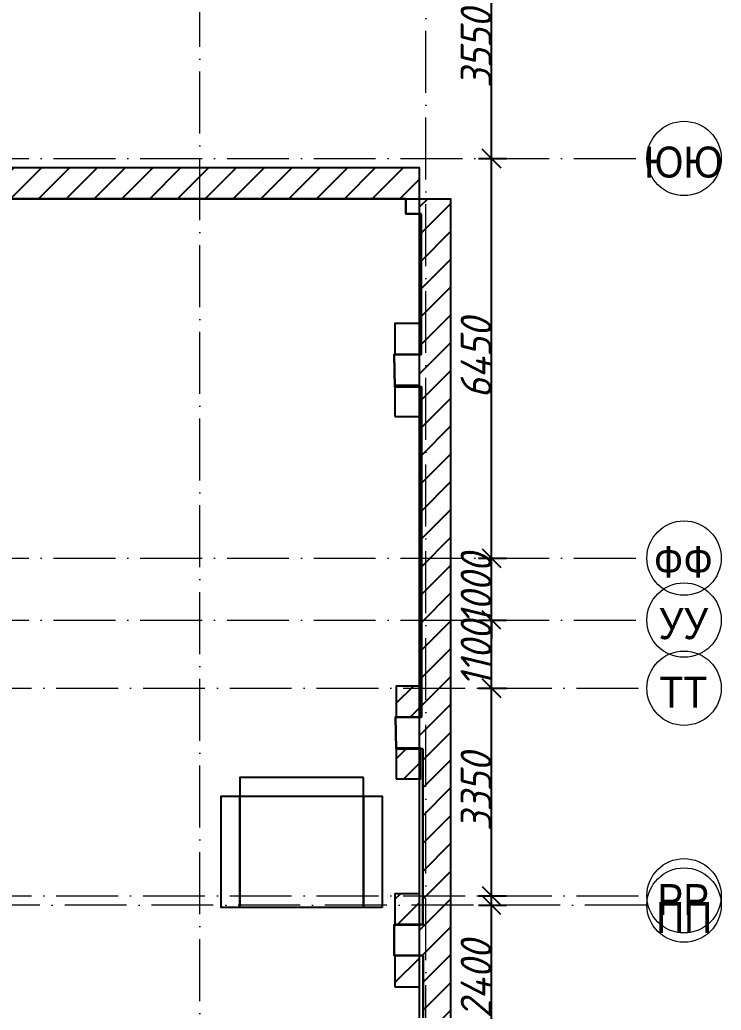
# Model space of a CAD drawing. Header units: millimetres. Extents: x 6277 to 253996, y -115614 to 184496.
# Drawn here: x 129027 to 140352, y 103209 to 119193 of the extents above; entities that cross this region are included whole.
import ezdxf

# ---------------------------------------------------------------- set-up
doc = ezdxf.new("R2010")
doc.units = ezdxf.units.MM
doc.linetypes.add('50_200_ШТРИХ_1Т_ш5_п1_п1_', pattern=[1400, 1000, -200, 0, -200])
doc.layers.add('A-ANNO-DIMS', color=7, linetype='Continuous', lineweight=9)
for name, color, linetype, lineweight, true_color in [('Оси-1', 7, 'Continuous', 20, 0xaaaaaa), ('Оси-2', 7, 'Continuous', 9, 0xaaaaaa), ('Оси-3', 7, '50_200_ШТРИХ_1Т_ш5_п1_п1_', 9, 0xaaaaaa)]:
    doc.layers.add(name, color=color, linetype=linetype, lineweight=lineweight, true_color=true_color)
doc.styles.add('Arial', font='arial.ttf', dxfattribs={"width": 0.9, "height": 500})
doc.styles.add('ISOCPEUR_I_1', font='isocpeui.ttf', dxfattribs={"width": 0.9, "height": 500})
doc.dimstyles.new('ISO-2_5_0_9К_БОЛЬШОЙ', dxfattribs={"dimscale": 304.8, "dimtxt": 497.990588, "dimasz": 0.984252, "dimexe": 0.787402, "dimexo": 0, "dimgap": 0, "dimtad": 1, "dimdec": 0, "dimzin": 0, "dimdsep": 46, "dimtxsty": 'ISOCPEUR_I_1', "dimblk1": 'OBLIQUE', "dimblk2": 'OBLIQUE', "dimsah": 1, "dimcen": 0.09, "dimdle": 0.787402, "dimazin": 0, "dimtfac": 1, "dimtdec": 4, "dimtix": 1, "dimtmove": 0, "dimatfit": 3, "dimfxl": 1, "dimtvp": 1, "dimtolj": 1, "dimtzin": 0, "dimarcsym": 2})

# ---------------------------------------------------------------- blocks, each defined once
blk = doc.blocks.new('Ось сетки - Круг_Ø6_00__ISO-2_5_0_9K_-17386508-АИ_План этажа_Стены_3')
at = {"layer": 'Оси-1'}
blk.add_circle((0, 0), 3, dxfattribs=at)
blk = doc.blocks.new('_Oblique')
at = {"color": 0, "linetype": 'ByBlock', "lineweight": -2}
blk.add_line((-0.5, -0.5), (0.5, 0.5), dxfattribs=at)
blk = doc.blocks.new('*D35')
at = {"layer": 'A-ANNO-DIMS', "color": 0, "lineweight": -2, "transparency": 16777216}
for p, q in [((45551, 102266), (45551, 105146)), ((45339, 104906), (45791, 104906)), ((45339, 102506), (45791, 102506))]:
    blk.add_line(p, q, dxfattribs=at)
at = {"layer": 'Defpoints', "color": 0, "transparency": 16777216}
for p in [(45339, 104906), (45551, 104906), (45339, 102506)]:
    blk.add_point(p, dxfattribs=at)
at = {"layer": 'A-ANNO-DIMS', "color": 0, "lineweight": -2, "transparency": 16777216, "xscale": 300, "yscale": 300, "zscale": 300}
for p, rotation in [((45551, 104906), 90), ((45551, 102506), 270)]:
    blk.add_blockref('_Oblique', p, dxfattribs=dict(at, rotation=rotation))
at = {"layer": 'A-ANNO-DIMS', "color": 0, "transparency": 16777216, "insert": (45301, 103706), "char_height": 500, "width": 1562.92, "attachment_point": 5, "rotation": 90, "style": 'ISOCPEUR_I_1'}
blk.add_mtext('\\A1;2400', dxfattribs=at)
blk = doc.blocks.new('*D36')
at = {"layer": 'A-ANNO-DIMS', "color": 0, "lineweight": -2, "transparency": 16777216}
for p, q in [((45551, 104816), (45551, 108646)), ((45339, 108406), (45791, 108406)), ((45339, 105056), (45791, 105056))]:
    blk.add_line(p, q, dxfattribs=at)
at = {"layer": 'Defpoints', "color": 0, "transparency": 16777216}
for p in [(45339, 108406), (45551, 108406), (45339, 105056)]:
    blk.add_point(p, dxfattribs=at)
at = {"layer": 'A-ANNO-DIMS', "color": 0, "lineweight": -2, "transparency": 16777216, "xscale": 300, "yscale": 300, "zscale": 300}
for p, rotation in [((45551, 108406), 90), ((45551, 105056), 270)]:
    blk.add_blockref('_Oblique', p, dxfattribs=dict(at, rotation=rotation))
at = {"layer": 'A-ANNO-DIMS', "color": 0, "transparency": 16777216, "insert": (45301, 106731), "char_height": 500, "width": 1516.96, "attachment_point": 5, "rotation": 90, "style": 'ISOCPEUR_I_1'}
blk.add_mtext('\\A1;3350', dxfattribs=at)
blk = doc.blocks.new('*D37')
at = {"layer": 'A-ANNO-DIMS', "color": 0, "lineweight": -2, "transparency": 16777216}
for p, q in [((45551, 108166), (45551, 109746)), ((45339, 109506), (45791, 109506)), ((45339, 108406), (45791, 108406))]:
    blk.add_line(p, q, dxfattribs=at)
at = {"layer": 'Defpoints', "color": 0, "transparency": 16777216}
for p in [(45339, 109506), (45551, 109506), (45339, 108406)]:
    blk.add_point(p, dxfattribs=at)
at = {"layer": 'A-ANNO-DIMS', "color": 0, "lineweight": -2, "transparency": 16777216, "xscale": 300, "yscale": 300, "zscale": 300}
for p, rotation in [((45551, 109506), 90), ((45551, 108406), 270)]:
    blk.add_blockref('_Oblique', p, dxfattribs=dict(at, rotation=rotation))
at = {"layer": 'A-ANNO-DIMS', "color": 0, "transparency": 16777216, "insert": (45301, 108956), "char_height": 500, "width": 1287.11, "attachment_point": 5, "rotation": 90, "style": 'ISOCPEUR_I_1'}
blk.add_mtext('\\A1;1100', dxfattribs=at)
blk = doc.blocks.new('*D38')
at = {"layer": 'A-ANNO-DIMS', "color": 0, "lineweight": -2, "transparency": 16777216}
for p, q in [((45551, 110506), (45551, 110806)), ((45339, 110506), (45791, 110506)), ((45551, 109506), (45551, 110506)), ((45339, 109506), (45791, 109506)), ((45551, 109506), (45551, 109206))]:
    blk.add_line(p, q, dxfattribs=at)
at = {"layer": 'Defpoints', "color": 0, "transparency": 16777216}
for p in [(45339, 110506), (45551, 110506), (45339, 109506)]:
    blk.add_point(p, dxfattribs=at)
at = {"layer": 'A-ANNO-DIMS', "color": 0, "lineweight": -2, "transparency": 16777216, "xscale": 300, "yscale": 300, "zscale": 300}
for p, rotation in [((45551, 110506), 270), ((45551, 109506), 90)]:
    blk.add_blockref('_Oblique', p, dxfattribs=dict(at, rotation=rotation))
at = {"layer": 'A-ANNO-DIMS', "color": 0, "transparency": 16777216, "insert": (45301, 110006), "char_height": 500, "width": 1402.04, "attachment_point": 5, "rotation": 90, "style": 'ISOCPEUR_I_1'}
blk.add_mtext('\\A1;1000', dxfattribs=at)
blk = doc.blocks.new('*D39')
at = {"layer": 'A-ANNO-DIMS', "color": 0, "lineweight": -2, "transparency": 16777216}
for p, q in [((45551, 110266), (45551, 117195)), ((45339, 116955), (45791, 116955)), ((45339, 110506), (45791, 110506))]:
    blk.add_line(p, q, dxfattribs=at)
at = {"layer": 'Defpoints', "color": 0, "transparency": 16777216}
for p in [(45339, 116955), (45551, 116955), (45339, 110506)]:
    blk.add_point(p, dxfattribs=at)
at = {"layer": 'A-ANNO-DIMS', "color": 0, "lineweight": -2, "transparency": 16777216, "xscale": 300, "yscale": 300, "zscale": 300}
for p, rotation in [((45551, 116955), 90), ((45551, 110506), 270)]:
    blk.add_blockref('_Oblique', p, dxfattribs=dict(at, rotation=rotation))
at = {"layer": 'A-ANNO-DIMS', "color": 0, "transparency": 16777216, "insert": (45301, 113731), "char_height": 500, "width": 1562.92, "attachment_point": 5, "rotation": 90, "style": 'ISOCPEUR_I_1'}
blk.add_mtext('\\A1;6450', dxfattribs=at)
blk = doc.blocks.new('*D40')
at = {"layer": 'A-ANNO-DIMS', "color": 0, "lineweight": -2, "transparency": 16777216}
for p, q in [((45551, 116715), (45551, 120746)), ((45339, 120506), (45791, 120506)), ((45339, 116955), (45791, 116955))]:
    blk.add_line(p, q, dxfattribs=at)
at = {"layer": 'Defpoints', "color": 0, "transparency": 16777216}
for p in [(45339, 120506), (45551, 120506), (45339, 116955)]:
    blk.add_point(p, dxfattribs=at)
at = {"layer": 'A-ANNO-DIMS', "color": 0, "lineweight": -2, "transparency": 16777216, "xscale": 300, "yscale": 300, "zscale": 300}
for p, rotation in [((45551, 120506), 90), ((45551, 116955), 270)]:
    blk.add_blockref('_Oblique', p, dxfattribs=dict(at, rotation=rotation))
at = {"layer": 'A-ANNO-DIMS', "color": 0, "transparency": 16777216, "insert": (45301, 118731), "char_height": 500, "width": 1516.96, "attachment_point": 5, "rotation": 90, "style": 'ISOCPEUR_I_1'}
blk.add_mtext('\\A1;3550', dxfattribs=at)
blk = doc.blocks.new('osi')
at = {"layer": 'Оси-3'}
for p, q in [((40840.8, 82355.8), (40840.8, 126205.7)), ((44490.8, 83013.9), (44490.8, 126205.7)), ((6276.8, 116955.5), (48058.7, 116955.5)), ((6276.8, 110505.8), (48058.7, 110505.8)), ((6276.8, 109505.8), (48058.7, 109505.8)), ((25922, 108405.8), (48058.7, 108405.8)), ((25922, 105055.8), (48058.7, 105055.8)), ((48058.7, 104905.8), (6276.8, 104905.8))]:
    blk.add_line(p, q, dxfattribs=at)
at = {"layer": 'Оси-1', "xscale": 199.9999999999999, "yscale": 199.9999999999999, "zscale": 199.9999999999999}
for p, rotation in [((48658.7, 116955.5), 269.9999999999995), ((48658.7, 110505.8), 269.9999999999995), ((48658.7, 109505.8), 269.9999999999995), ((48658.7, 108405.8), 269.9999999999995), ((48658.7, 105055.8), 269.9999999999995), ((48658.7, 104905.8), 89.99999999999982)]:
    blk.add_blockref('Ось сетки - Круг_Ø6_00__ISO-2_5_0_9K_-17386508-АИ_План этажа_Стены_3', p, dxfattribs=dict(at, rotation=rotation))
at = {"layer": 'Оси-2', "char_height": 500, "attachment_point": 5, "line_spacing_factor": 0.936439, "style": 'Arial'}
for s, insert, width in [('\\pxqc,t4.572,9.144,13.716,18.288,22.86,27.432,32.004,36.576,41.148,45.72,50.292,54.864,59.436,64.008,68.58,73.152,77.724,82.296,86.868,91.44,96.012,100.584,105.156,109.728,114.3,118.872,123.444,128.016,132.588,137.16,141.732,146.304;{ЮЮ}', (48648.2, 116893.7), 1297.8), ('\\pxqc,t4.572,9.144,13.716,18.288,22.86,27.432,32.004,36.576,41.148,45.72,50.292,54.864,59.436,64.008,68.58,73.152,77.724,82.296,86.868,91.44,96.012,100.584,105.156,109.728,114.3,118.872,123.444,128.016,132.588,137.16,141.732,146.304;{ФФ}', (48647.3, 110444), 964.8), ('\\pxqc,t4.572,9.144,13.716,18.288,22.86,27.432,32.004,36.576,41.148,45.72,50.292,54.864,59.436,64.008,68.58,73.152,77.724,82.296,86.868,91.44,96.012,100.584,105.156,109.728,114.3,118.872,123.444,128.016,132.588,137.16,141.732,146.304;{УУ}', (48647.3, 109444), 822.6), ('\\pxqc,t4.572,9.144,13.716,18.288,22.86,27.432,32.004,36.576,41.148,45.72,50.292,54.864,59.436,64.008,68.58,73.152,77.724,82.296,86.868,91.44,96.012,100.584,105.156,109.728,114.3,118.872,123.444,128.016,132.588,137.16,141.732,146.304;{ТТ}', (48648.2, 108344), 797.4), ('\\pxqc,t4.572,9.144,13.716,18.288,22.86,27.432,32.004,36.576,41.148,45.72,50.292,54.864,59.436,64.008,68.58,73.152,77.724,82.296,86.868,91.44,96.012,100.584,105.156,109.728,114.3,118.872,123.444,128.016,132.588,137.16,141.732,146.304;{РР}', (48647.3, 104994), 846), ('\\pxqc,t4.572,9.144,13.716,18.288,22.86,27.432,32.004,36.576,41.148,45.72,50.292,54.864,59.436,64.008,68.58,73.152,77.724,82.296,86.868,91.44,96.012,100.584,105.156,109.728,114.3,118.872,123.444,128.016,132.588,137.16,141.732,146.304;{ПП}', (48658.5, 104702.9), 916.2)]:
    blk.add_mtext(s, dxfattribs=dict(at, insert=insert, width=width))
at = {"layer": 'A-ANNO-DIMS'}
for base, p1, p2, override, picture, middle in [((45551.2, 120505.8), (45339.1, 116955.5), (45339.1, 120505.8), {"dimpost": '<>', "dimfxl": 3550.347485}, '*D40', (45301.2, 118730.6)), ((45551.2, 116955.5), (45339.1, 110505.8), (45339.1, 116955.5), {"dimpost": '<>', "dimfxl": 6449.652515}, '*D39', (45301.2, 113730.6)), ((45551.2, 110505.8), (45339.1, 109505.8), (45339.1, 110505.8), {"dimpost": '<>', "dimfxl": 1000}, '*D38', (45301.2, 110005.8)), ((45551.2, 109505.8), (45339.1, 108405.8), (45339.1, 109505.8), {"dimpost": '<>', "dimfxl": 1100}, '*D37', (45301.2, 108955.8)), ((45551.2, 108405.8), (45339.1, 105055.8), (45339.1, 108405.8), {"dimpost": '<>', "dimfxl": 3350}, '*D36', (45301.2, 106730.8)), ((45551.2, 104905.8), (45339.1, 102505.8), (45339.1, 104905.8), {"dimpost": '<>', "dimfxl": 2400}, '*D35', (45301.2, 103705.8))]:
    dim = blk.add_linear_dim(base=base, p1=p1, p2=p2, angle=90, dimstyle='ISO-2_5_0_9К_БОЛЬШОЙ', override=override, dxfattribs=at)
    dim.commit()
    dim.dimension.update_dxf_attribs({"geometry": picture, "text_midpoint": middle})

msp = doc.modelspace()

# ---------------------------------------------------------------- hatches: boundary and pattern name
at = {"true_color": 0xf8991e}
h = msp.add_hatch(dxfattribs=at)
h.set_pattern_fill('ANSI31', color=30, scale=100)
h.paths.add_polyline_path([(135481.1, 96340.4), (135084.7, 96340.4), (135084.7, 95840.4), (135481.1, 95840.4)])
h.paths.add_polyline_path([(135481.1, 95340.4), (135084.7, 95340.4), (135084.7, 94840.4), (135481.1, 94840.4)])
h.paths.add_polyline_path([(135981.1, 116306.4), (135481.1, 116306.4), (135481.1, 116061.4), (135506, 116061.4), (135506, 113790.4), (135481.1, 113790.4), (135481.1, 113271.7), (135511.6, 113271.7), (135511.6, 107940.4), (135481.1, 107940.4), (135481.1, 107426.4), (135533.7, 107426.4), (135533.7, 104590.4), (135481.1, 104590.4), (135481.1, 104090.4), (135538.7, 104090.4), (135538.7, 99360.4), (135541.1, 99360.4), (135541.1, 98860.4), (135481.1, 98860.4), (135481.1, 98371.4), (135539.7, 98371.4), (135541.1, 98360.4), (135541.1, 97860.4), (135539.7, 95840.4), (135481.1, 95840.4), (135481.1, 95340.4), (135541.6, 95340.4), (135546.2, 90781.4), (135981.1, 90781.4)])
h.paths.add_polyline_path([(135481.1, 98360.4), (135144.7, 98360.4), (135144.7, 97860.4), (135481.1, 97860.4)])
h.paths.add_polyline_path([(135481.1, 99360.4), (135144.7, 99360.4), (135144.7, 98860.4), (135481.1, 98860.4)])
h.paths.add_polyline_path([(128564.8, 95337.8), (127864.8, 95337.8), (127864.8, 94837.8), (128564.8, 94837.8)])
h.paths.add_polyline_path([(127864.8, 95837.8), (127364.8, 95837.8), (127364.8, 95337.8), (127864.8, 95337.8)])
h.paths.add_polyline_path([(128564.8, 96337.8), (127864.8, 96337.8), (127864.8, 95837.8), (128564.8, 95837.8)])
h.paths.add_polyline_path([(128564.8, 98337.8), (127864.8, 98337.8), (127864.8, 97843.9), (128564.8, 97843.9)])
h.paths.add_polyline_path([(127864.8, 98843.9), (127364.8, 98843.9), (127364.8, 98343.9), (127864.8, 98343.9)])
h.paths.add_polyline_path([(128564.8, 99343.9), (127864.8, 99343.9), (127864.8, 98843.9), (128564.8, 98843.9)])
h.paths.add_polyline_path([(123910.6, 98752.4), (123210.6, 98752.4), (123210.6, 98292.4), (123910.6, 98292.4)])
h.paths.add_polyline_path([(124410.6, 98252.4), (123950.6, 98252.4), (123950.6, 97752.4), (124410.6, 97752.4)])
h.paths.add_polyline_path([(123910.6, 97672.4), (123210.6, 97672.4), (123210.6, 97252.4), (123910.6, 97252.4)])
h.paths.add_polyline_path([(123890.6, 95232.4), (123190.6, 95232.4), (123190.6, 94792.4), (123890.6, 94792.4)])
h.paths.add_polyline_path([(124390.6, 94732.4), (123950.6, 94732.4), (123950.6, 94232.4), (124390.6, 94232.4)])
h.paths.add_polyline_path([(123890.6, 94172.4), (123190.6, 94172.4), (123190.6, 93732.4), (123890.6, 93732.4)])
h.paths.add_polyline_path([(135541.1, 90781.4), (127190.7, 90781.4), (127190.7, 90281.4), (135541.1, 90281.4)])
h.paths.add_polyline_path([(127190.7, 90189.4), (126890.7, 90189.4), (126890.7, 89597.4), (127190.7, 89597.4)])
h.paths.add_polyline_path([(127190.7, 89597.4), (120231.1, 89597.4), (120231.1, 89097.4), (127190.7, 89097.4)])
h.paths.add_polyline_path([(120731.1, 98305.8), (120241.9, 98305.8), (120241.9, 97805.8), (120231.1, 89597.4), (120731.1, 89597.4)])
h.paths.add_polyline_path([(120231.1, 98305.8), (109471.9, 98305.8), (109471.9, 97805.8), (120231.1, 97805.8)])
h.paths.add_polyline_path([(109287, 102046.4), (108787, 102046.4), (108787, 98305.8), (109287, 98305.8)])
h.paths.add_polyline_path([(112078.1, 102425.4), (112079.1, 102546.4), (109287, 102546.4), (109287, 102046.4), (112078.1, 102046.4)])
h.paths.add_polyline_path([(111918, 101911.9), (111418, 101911.9), (111418, 101380.4), (111918, 101380.4)])
h.paths.add_polyline_path([(112620.1, 101368.4), (111918, 101368.4), (111918, 100868.4), (112620.1, 100868.4)])
h.paths.add_polyline_path([(112638, 102425.4), (112096, 102425.4), (112096, 102046.4), (112078.1, 102046.4), (112078.1, 101925.4), (112638, 101925.4)])
h.paths.add_polyline_path([(118292.9, 100605.4), (116987.9, 100605.4), (116987.9, 100105.4), (118292.9, 100105.4)])
h.paths.add_polyline_path([(118292.9, 102545.4), (116987.9, 102545.4), (116987.9, 102045.4), (118292.9, 102045.4)])
h.paths.add_polyline_path([(119245, 115030.4), (117946, 115030), (117946, 114780), (117946.8, 114530.4), (119245, 114530.4)])
h.paths.add_polyline_path([(112096, 110156.4), (111596, 110156.4), (111596, 102546.4), (112096, 102546.4)])
h.paths.add_polyline_path([(112638, 104678.4), (112096, 104678.4), (112096, 104178.4), (112638, 104178.4)])
h.paths.add_polyline_path([(112655.8, 105735.4), (112096, 105735.4), (112096, 105235.4), (112655.8, 105235.4)])
h.paths.add_polyline_path([(118174.8, 104618), (117414.8, 104618), (117414.8, 104118), (118174.8, 104118)])
h.paths.add_polyline_path([(118174.8, 105730), (117414.8, 105730), (117414.8, 105238), (118174.8, 105238)])
h.paths.add_polyline_path([(123862.9, 100122.9), (122751.4, 100122.9), (122751.4, 99622.9), (123862.9, 99622.9)])
h.paths.add_polyline_path([(122751.4, 101485.4), (122251.4, 101485.4), (122251.4, 100182.9), (122751.4, 100182.9)])
h.paths.add_polyline_path([(123862.9, 102505.4), (122751.4, 102505.4), (122751.4, 102065.4), (123162.9, 102065.4), (123162.9, 102045.4), (123862.9, 102045.4)])
h.paths.add_polyline_path([(126010.6, 103812.4), (124657.2, 103812.4), (124657.2, 103312.4), (126010.6, 103312.4)])
h.paths.add_polyline_path([(126510.6, 104742.7), (126010.6, 104742.7), (126010.6, 103770.7), (126510.6, 103770.7)])
h.paths.add_polyline_path([(123990.6, 103812.4), (123090.6, 103812.4), (123090.6, 103312.4), (123990.6, 103312.4)])
h.paths.add_polyline_path([(123070.6, 104767.8), (122590.6, 104767.8), (122590.6, 103812.4), (123070.6, 103812.4), (123070.6, 103832.4)])
h.paths.add_polyline_path([(123070.6, 106262.7), (123076, 106322.7), (122590.6, 106322.7), (122590.6, 105234.3), (123070.6, 105234.3)])
h.paths.add_polyline_path([(124173.3, 106822.7), (123090.6, 106822.7), (123090.6, 106322.7), (124173.3, 106322.7)])
h.paths.add_polyline_path([(125970.6, 105340.4), (124702.3, 105340.4), (124702.3, 104840.4), (125970.6, 104840.4)])
h.paths.add_polyline_path([(128564.8, 104086.2), (127864.8, 104086.2), (127864.8, 103586.2), (128564.8, 103586.2)])
h.paths.add_polyline_path([(127864.8, 104586.2), (127364.8, 104586.2), (127364.8, 104086.2), (127864.8, 104086.2)])
h.paths.add_polyline_path([(128564.8, 105086.2), (127864.8, 105086.2), (127864.8, 104587.8), (128564.8, 104587.8)])
h.paths.add_polyline_path([(128564.8, 107436.2), (127864.8, 107436.2), (127864.8, 106936.2), (128564.8, 106936.2)])
h.paths.add_polyline_path([(127864.8, 107936.2), (127364.8, 107936.2), (127364.8, 107436.2), (127864.8, 107436.2)])
h.paths.add_polyline_path([(128564.8, 108436.2), (127864.8, 108436.2), (127864.8, 107937.8), (128564.8, 107937.8)])
h.paths.add_polyline_path([(135481.1, 104087.8), (135084.7, 104087.8), (135084.7, 103587.8), (135481.1, 103587.8)])
h.paths.add_polyline_path([(135481.1, 105087.8), (135084.7, 105087.8), (135084.7, 104590.4), (135481.1, 104590.4)])
h.paths.add_polyline_path([(135481.1, 108440.4), (135102.6, 108440.4), (135102.6, 107940.4), (135481.1, 107940.4)])
h.paths.add_polyline_path([(135481.1, 107426.4), (135102.6, 107426.4), (135102.6, 106940.4), (135481.1, 106940.4)])
h.paths.add_polyline_path([(135481.1, 116806.4), (127749, 116806.4), (127749, 116306.4), (135481.1, 116306.4)])
h.paths.add_polyline_path([(128564.8, 113284.2), (127864.8, 113284.2), (127864.8, 112784.2), (128564.8, 112784.2)])
h.paths.add_polyline_path([(127804.8, 113784.2), (127364.8, 113784.2), (127364.8, 113284.2), (127804.8, 113284.2)])
h.paths.add_polyline_path([(128564.8, 114284.2), (127864.8, 114284.2), (127864.8, 113787.8), (128564.8, 113787.8)])
h.paths.add_polyline_path([(127749, 116806.4), (127249, 116806.4), (127249, 116096.4), (127749, 116096.4)])
h.paths.add_polyline_path([(128449, 120363.4), (127949, 120363.4), (127949, 116806.4), (128449, 116806.4)])
h.paths.add_polyline_path([(128789, 116306.4), (128289, 116306.4), (128289, 116096.4), (128789, 116096.4)])
h.paths.add_polyline_path([(127949, 120633.4), (127519, 120633.4), (127519, 120133.4), (127949, 120133.4)])
h.paths.add_polyline_path([(127949, 119046.4), (127749, 119046.4), (127749, 118546.4), (127949, 118546.4)])
h.paths.add_polyline_path([(127519, 120363.4), (127019, 120363.4), (127019, 120133.4), (127519, 120133.4)])
h.paths.add_polyline_path([(127519, 120633.4), (127519, 120870.4), (117945, 120870.4), (117945, 120370.4), (127519, 120370.4)])
h.paths.add_polyline_path([(123295, 120370.4), (122795, 120370.4), (122795, 120107.4), (123295, 120107.4)])
h.paths.add_polyline_path([(124319, 120363.4), (123819, 120363.4), (123819, 120107.4), (124319, 120107.4)])
h.paths.add_polyline_path([(124067.4, 118663.4), (122984.8, 118663.4), (122984.8, 118163.4), (124067.4, 118163.4)])
h.paths.add_polyline_path([(124067.4, 115673.4), (122984.8, 115673.4), (122984.8, 115173.4), (124067.4, 115173.4)])
h.paths.add_polyline_path([(122984.8, 116648.8), (122484.8, 116648.8), (122484.8, 115673.4), (122984.8, 115673.4)])
h.paths.add_polyline_path([(122984.8, 118163.4), (122484.8, 118163.4), (122484.8, 117152), (122984.8, 117152)])
h.paths.add_polyline_path([(117927, 120370.4), (117427, 120370.4), (117427, 110681.4), (117927, 110681.4)])
h.paths.add_polyline_path([(119745, 114530.4), (119245, 114530.4), (119245, 113032.4), (119745, 113032.4)])
h.paths.add_polyline_path([(117927, 110656.4), (112096, 110656.4), (112096, 110156.4), (117927, 110156.4)])
h.paths.add_polyline_path([(118557, 110685.6), (118057, 110685.6), (118057, 110156.4), (118557, 110156.4)])
h.paths.add_polyline_path([(123970.6, 109262.7), (122764.1, 109262.7), (122764.1, 108762.7), (123970.6, 108762.7)])
h.paths.add_polyline_path([(122660.6, 110179.4), (122160.6, 110179.4), (122160.6, 109322.7), (122660.6, 109322.7)])
h.paths.add_polyline_path([(122660.6, 113032.4), (122160.6, 113032.4), (122160.6, 110672), (122660.6, 110672)])
h.paths.add_polyline_path([(123993.3, 113592.4), (122786.8, 113592.4), (122786.8, 113092.4), (123993.3, 113092.4)])

# ---------------------------------------------------------------- linework, layer by layer
at = {"color": 3}
for points in [[(127749, 116306.4), (135481.1, 116306.4), (135481.1, 116806.4), (127749, 116806.4)], [(135481.1, 116306.4), (135981.1, 116306.4), (135981.1, 90781.4), (135481.1, 90781.4)], [(135082, 113790.4), (135478.4, 113790.4), (135478.4, 114290.4), (135082, 114290.4)], [(135082, 112790.4), (135478.4, 112790.4), (135478.4, 113290.4), (135082, 113290.4)], [(135102.6, 107940.4), (135499, 107940.4), (135499, 108440.4), (135102.6, 108440.4)], [(135102.6, 106940.4), (135499, 106940.4), (135499, 107440.4), (135102.6, 107440.4)], [(135084.7, 104587.8), (135481.1, 104587.8), (135481.1, 105087.8), (135084.7, 105087.8)], [(135084.7, 103587.8), (135481.1, 103587.8), (135481.1, 104087.8), (135084.7, 104087.8)]]:
    msp.add_lwpolyline(points, close=True, dxfattribs=at)
at = {"lineweight": 30}
for points in [[(135261, 116306.4), (128289, 116306.4), (128289, 116096.4), (127749, 116096.4), (127749, 116096.4)], [(135261, 116306.4), (135261, 116061.4), (135506, 116061.4), (135506, 113790.4), (135071, 113790.4), (135081.6, 113271.7), (135511.6, 113271.7), (135511.6, 107940.4), (135091.6, 107940.4), (135105.7, 107426.4), (135533.7, 107426.4), (135533.7, 104590.4), (135073.7, 104590.4), (135073.7, 104090.4), (135538.7, 104090.4), (135538.7, 98860.4), (135083.7, 98860.4), (135083.7, 98371.4), (135539.7, 98371.4), (135539.7, 95840.4), (135084.7, 95840.4), (135084.7, 95340.4), (135541.6, 95340.4), (135546.2, 90781.4)]]:
    msp.add_lwpolyline(points, dxfattribs=at)
at = {"color": 5}
for points in [[(134578.8, 106964.8), (132578.8, 106964.8), (132578.8, 106664.8), (134578.8, 106664.8)], [(132578.8, 104864.8), (132278.8, 104864.8), (132278.8, 106664.8), (132578.8, 106664.8)], [(134578.8, 104864.8), (132578.8, 104864.8), (132578.8, 106664.8), (134578.8, 106664.8)], [(134578.8, 104864.8), (134578.8, 104864.8), (134578.8, 106664.8), (134578.8, 106664.8)], [(134878.8, 104864.8), (134578.8, 104864.8), (134578.8, 106664.8), (134878.8, 106664.8)]]:
    msp.add_lwpolyline(points, close=True, dxfattribs=at)

# ---------------------------------------------------------------- block references
msp.add_blockref('osi', (91093.2, 0))

doc.saveas('drawing.dxf')
